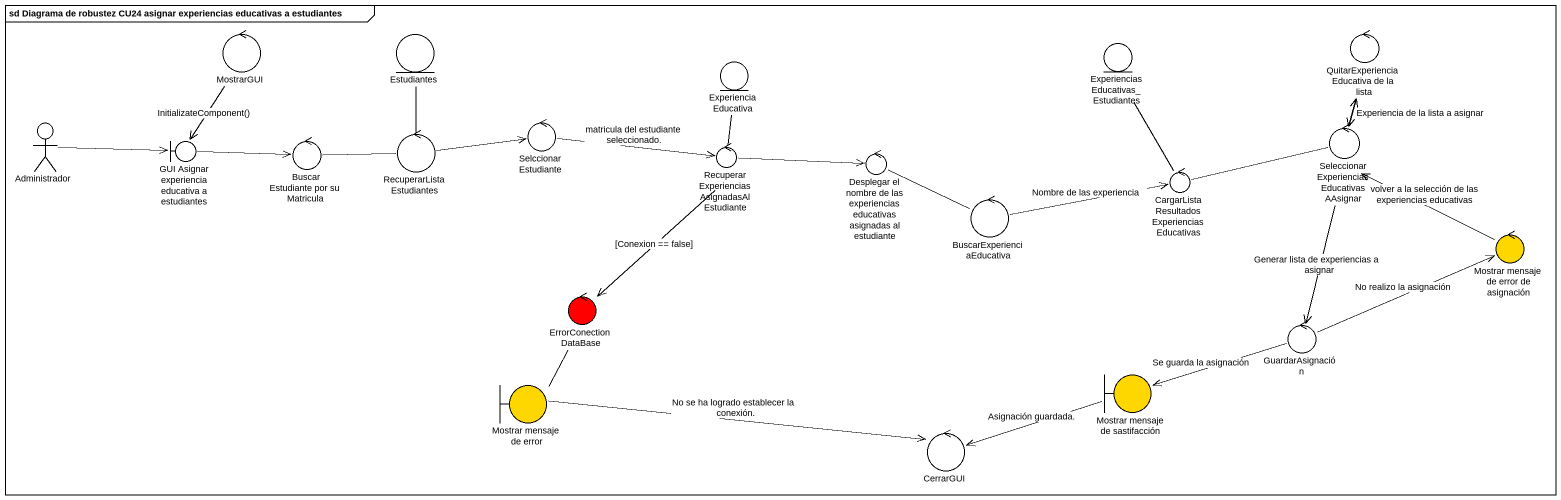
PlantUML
@startuml
mainframe sd Diagrama de robustez CU24 asignar experiencias educativas a estudiantes
control MostrarGUI
entity Estudiantes
entity "ExperienciasEducativas_Estudiantes" as ExperienciasEducativas
control "QuitarExperienciaEducativa de la lista" as QuitarExperienciaEducativa
entity "Experiencia Educativa" as Experiencia_Educativa
actor Administrador
control SelccionarEstudiante
control "SeleccionarExperienciasEducativasAAsignar" as SeleccionarExperienciasEduca
boundary "GUI Asignar experiencia educativa a estudiantes" as GUI_Asignar_experiencia
control "Buscar Estudiante por su Matricula" as Buscar_Estudiante_por_su
control RecuperarListaEstudiantes
control "RecuperarExperienciasAsignadasAlEstudiante" as RecuperarExperienciasAsignad
control "Desplegar el nombre de las experiencias educativas asignadas al estudiante" as Desplegar_el_nombre_de_las
control BuscarExperienciaEducativa
control "CargarListaResultadosExperienciasEducativas" as CargarListaResultadosExperie
control "Mostrar mensaje de error de asignación" as Mostrar_mensaje_de_error_de #FFD700
control ErrorConectionDataBase #FF0000
control GuardarAsignación
boundary "Mostrar mensaje de error" as Mostrar_mensaje_de_error #FFD700
boundary "Mostrar mensaje de sastifacción" as Mostrar_mensaje_de #FFD700
control CerrarGUI
MostrarGUI --> GUI_Asignar_experiencia : InitializateComponent()
Estudiantes -- RecuperarListaEstudiantes
ExperienciasEducativas -- CargarListaResultadosExperie
QuitarExperienciaEducativa --> SeleccionarExperienciasEduca
Experiencia_Educativa -- RecuperarExperienciasAsignad
Administrador -right-> GUI_Asignar_experiencia
SelccionarEstudiante -right-> RecuperarExperienciasAsignad : matricula del estudiante seleccionado.
SeleccionarExperienciasEduca -up-> QuitarExperienciaEducativa : Experiencia de la lista a asignar
SeleccionarExperienciasEduca --> GuardarAsignación : Generar lista de experiencias a asignar
GUI_Asignar_experiencia -right-> Buscar_Estudiante_por_su
Buscar_Estudiante_por_su -right- RecuperarListaEstudiantes
RecuperarListaEstudiantes -right-> SelccionarEstudiante
RecuperarExperienciasAsignad -right-> Desplegar_el_nombre_de_las
RecuperarExperienciasAsignad --> ErrorConectionDataBase : [Conexion == false]
Desplegar_el_nombre_de_las -right- BuscarExperienciaEducativa
BuscarExperienciaEducativa -right-> CargarListaResultadosExperie : Nombre de las experiencia
CargarListaResultadosExperie -right- SeleccionarExperienciasEduca
Mostrar_mensaje_de_error_de -up-> SeleccionarExperienciasEduca : volver a la selección de las experiencias educativas
ErrorConectionDataBase -- Mostrar_mensaje_de_error
GuardarAsignación -right-> Mostrar_mensaje_de_error_de : No realizo la asignación
GuardarAsignación -left-> Mostrar_mensaje_de : Se guarda la asignación
Mostrar_mensaje_de_error -right-> CerrarGUI : No se ha logrado establecer la conexión.
Mostrar_mensaje_de -left-> CerrarGUI : Asignación guardada.
@enduml
